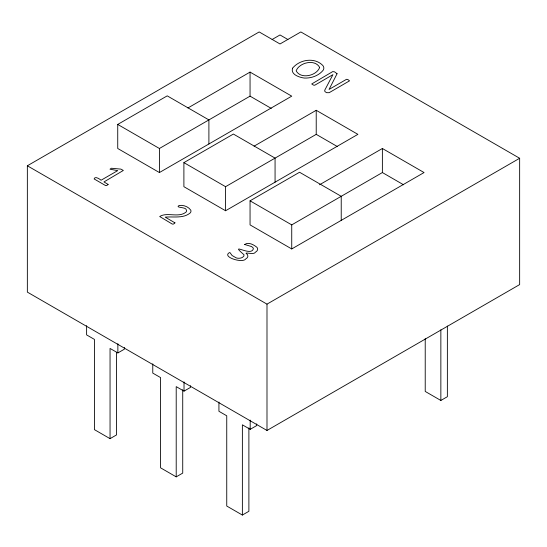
<?xml version="1.0" encoding="UTF-8"?>
<svg xmlns="http://www.w3.org/2000/svg" width="547" height="547" viewBox="0 0 547 547"><rect width="100%" height="100%" fill="white"/><g stroke="black" fill="none" stroke-linecap="round" stroke-linejoin="round"><path stroke-width="0.82" d="M27.35 165.782L259.175 31.945L280.009 43.972L300.85 31.945L519.65 158.268L519.65 284.59L266.991 430.462L27.35 292.112L27.35 165.782L266.991 304.139L519.65 158.268M187.936 107.964L250.054 72.095L291.736 96.156L159.409 172.551L117.735 148.49L117.735 124.429L167.225 95.855L208.899 119.916L208.899 143.977M272.105 39.514L280.009 34.953L287.913 39.514M117.735 124.429L159.409 148.49L250.054 96.156L271.264 108.402M254.095 146.158L316.221 110.296L357.895 134.357L225.569 210.752L183.895 186.691L183.895 162.63L233.384 134.056L275.066 158.117L275.066 182.178M183.895 162.63L225.569 186.691L316.221 134.357L337.424 146.596M319.516 184.783L382.38 148.49L424.055 172.551L291.736 248.947L250.054 224.885L250.054 200.824L299.551 172.25L341.225 196.311L341.225 220.373M250.054 200.824L291.736 224.885L382.38 172.551L403.583 184.797M116.566 352.33L116.566 434.899L110.05 438.66L110.05 348.432L117.865 352.938L124.374 349.184L124.374 347.502M182.725 389.676L182.725 473.1L176.209 476.861L176.209 386.626L184.024 391.139L190.541 387.379L190.541 385.703M248.885 427.877L248.885 511.295L242.376 515.055L242.376 424.828L250.184 429.333L256.7 425.58L256.7 423.898M425.224 338.661L425.224 391.44L440.855 400.466L447.371 396.705L447.371 326.053M110.05 438.66L94.426 429.641L94.426 339.407L86.611 334.894L86.611 325.663M176.209 476.861L160.586 467.835L160.586 377.601L152.77 373.095L152.77 363.858M242.376 515.055L226.745 506.037L226.745 415.802L218.93 411.289L218.93 402.059M440.855 329.814L440.855 400.466M382.38 148.49L382.38 172.551M316.221 110.296L316.221 134.357M291.736 224.885L291.736 248.947M266.991 304.139L266.991 430.462M250.184 420.103L250.184 429.333M250.054 72.095L250.054 96.156M225.569 186.691L225.569 210.752M184.024 381.909L184.024 391.139M159.409 148.49L159.409 172.551M117.865 343.707L117.865 352.938M337.068 73.736L329.055 89.441L346.49 79.322L347.755 79.465L349.554 80.833L329.157 92.696L326.621 92.675L324.952 91.609L324.699 90.296L332.925 74.659L314.723 85.243L313.465 85.093L311.715 83.965L332.733 71.589L334.538 71.848L337.068 73.736M174.951 222.848L173.618 224.031L172.305 224.092L159.71 216.53C167.04 211.675 178.883 218.321 186.192 211.935L186.63 210.862L186.247 209.74C186.035 206.896 174.363 207.901 179.238 205.46C183.341 204.831 188.435 206.65 190.773 210.178A7.09 4.096 0 0 1 190.329 212.824C183.553 218.725 173.433 216.38 165.215 217.138L174.951 222.848M244.68 244.488L251.634 246.594L252.96 247.661L253.364 248.728L252.953 249.726C249.521 255.996 228.885 241.644 244.017 254.765L243.832 256.146L242.526 257.329A5.149 2.974 0 0 1 236.256 257.904L232.072 255.504L230.027 252.659L229.439 252.598C221.467 256.953 242.861 263.613 245.788 258.895A7.002 4.041 0 0 0 247.873 256.03L247.381 254.444C242.047 251.011 254.321 255.456 255.367 252.194C257.22 251.401 258.635 248.96 256.912 247.306C253.856 244.844 248.379 241.603 244.68 244.488M108.108 184.414L106.754 185.542L105.585 185.57L94.125 178.951C94.713 175.751 99.834 179.019 101.045 180.243L117.728 170.609L110.002 169.214L111.328 168.25L120.866 169.112L123.335 170.452L103.957 181.932L108.108 184.414M319.66 67.445C316.699 75.739 300.836 79.595 296.159 70.83C299.168 62.597 314.99 58.659 319.66 67.445M292.577 68.184C290.313 74.522 299.51 77.469 304.31 78.05C311.305 78.406 318.887 75.671 323.277 70.084A10.837 6.256 0 0 0 322.935 65.619C314.833 56.963 299.606 59.425 292.577 68.184"/></g></svg>
